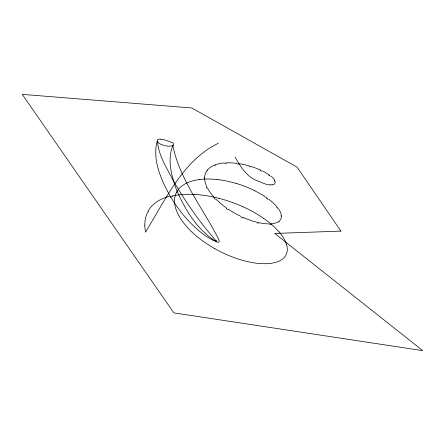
<?xml version="1.0" encoding="UTF-8"?>
<svg xmlns="http://www.w3.org/2000/svg" width="445" height="445" viewBox="0 0 445 445"><rect width="100%" height="100%" fill="white"/><g stroke="black" fill="none" stroke-linecap="round" stroke-linejoin="round"><path stroke-width="0.67" d="M172.96 145.977L172.96 145.632A3.015 1.257 20.7 0 0 172.955 145.498L173.745 144.375L173.233 143.123A0.918 0.384 20.7 0 0 173.005 142.94L169.094 141.46A5.785 2.381 20.6 0 1 168.683 141.299L164.405 139.813L160.712 139.157M172.96 146.132C180.008 180.064 202.87 208.254 218.345 238.553A23.585 11.815 22.8 0 1 219.124 240.801L219.14 241.29A4.495 2.236 23.5 0 1 218.929 241.98L218.59 242.225A1.329 0.662 23.7 0 1 218.15 242.269L217.855 242.236A2.854 1.418 23.6 0 1 216.737 241.896C197.441 230.343 185.153 209.868 176.437 189.692C171.692 176.114 166.986 159.978 172.705 146.032M144.786 225.248L145.02 220.881L145.888 216.776A74.754 41.652 24.4 0 1 148.363 211.214M204.422 178.601L204.466 177.494M172.916 145.548L172.727 145.982M157.591 140.047L157.207 141.026M157.168 141.115C152.29 159.555 160.784 179.023 169.506 195.021C177.082 207.932 186.472 219.869 197.747 229.754C202.136 233.519 206.797 237.052 211.976 239.66C212.588 240.3 218.517 242.297 216.509 240.701A1.63 0.812 23.6 0 1 216.259 240.584L215.575 240.167A2.436 1.207 23.6 0 1 215.169 239.861C199.182 221.31 184.97 201.162 172.849 179.875C166.714 167.776 158.62 155.594 157.519 141.755A16.81 7.031 20.8 0 1 157.602 141.221L157.814 141.465A24.047 9.99 21 0 0 158.075 142.161L158.57 142.923A2.976 1.252 20.3 0 1 158.821 143.095L158.882 143.14A6.297 2.631 20.4 0 0 161.363 144.497C164.956 145.877 169.245 147.045 172.944 145.448M207.053 170.785L207.726 169.99M278.386 222.083L279.076 221.538M210.457 147.579L218.389 143.162M210.157 147.779C185.037 163.549 170.257 190.315 155.572 215.141L145.626 232.179A84.244 46.986 24.2 0 1 144.764 225.242M214.256 165.668L215.419 165.229M170.168 197.035L172.643 196.445M272.385 184.859C273.987 184.853 275.728 183.44 274.927 181.732M224.731 163.432L226.194 163.348M269.714 224.391L271.083 224.313M270.582 184.964C265.37 184.925 260.915 181.849 256.086 180.336C246.369 176.148 240.027 166.119 235.16 157.146M236.935 163.882L238.503 164.105M256.559 222.722L258.378 223.151M249.283 166.513L250.769 166.964M241.157 217.149L243.115 218.039M260.325 170.619L261.549 171.197M226.155 208.455L227.923 209.673M268.808 175.358L269.642 175.953M266.588 198.375L268.135 199.488M214.017 197.953L215.308 199.31M276.712 207.326L277.591 208.421M206.513 187.161L207.164 188.474M281.062 215.497L281.162 216.398M148.157 211.114A76.496 42.481 23.6 0 1 169.389 196.267M172.193 196A74.732 40.361 20.6 0 1 194.498 194.448M194.465 194.432A73.692 38.303 19.4 0 1 219.035 198.37M219.023 198.325A72.463 35.889 18.8 0 1 243.031 206.819M243.065 206.797A71.272 33.408 19 0 1 263.841 218.54M263.913 218.545A70.093 31.117 19.7 0 1 279.043 231.895M279.115 231.923A68.931 29.231 21.1 0 1 286.658 244.984M286.702 245.011A67.801 27.924 22.8 0 1 285.545 255.747A66.706 27.284 24.6 0 1 275.755 262.339A65.638 27.306 26.4 0 1 258.767 263.468A64.586 27.896 27.9 0 1 237.302 258.734A63.546 28.881 28.9 0 1 214.879 248.733M214.891 248.722A62.506 30.038 29.1 0 1 195.16 234.971A61.449 31.106 28.6 0 1 181.187 219.535A60.37 31.84 27.3 0 1 174.829 204.678A59.268 32.034 25.3 0 1 176.526 192.307M176.504 192.301A58.128 31.567 23 0 1 185.454 183.713A56.966 30.416 20.6 0 1 199.916 179.491M199.861 179.463A55.781 28.641 18.7 0 1 217.777 179.63M217.733 179.591A54.579 26.416 17.4 0 1 236.734 183.624M236.74 183.59A53.372 23.969 17.1 0 1 254.507 190.599M254.473 190.66A52.237 21.594 17.6 0 1 267.289 198.253M268.93 199.421A51.047 19.474 19 0 1 277.38 207.398M278.292 208.544A49.879 17.856 21 0 1 281.351 215.591M281.418 216.493A48.727 16.882 23.4 0 1 278.837 221.415M278.108 221.916A47.604 16.599 26 0 1 270.504 223.857M269.158 223.885A46.497 16.96 28.3 0 1 257.883 222.467M256.148 222.027A45.401 17.839 30.1 0 1 243.048 217.383M241.179 216.515A44.316 19.029 31.1 0 1 228.324 209.256M226.594 208.071A43.221 20.275 31.1 0 1 215.942 199.193M214.629 197.841A42.119 21.321 29.9 0 1 207.704 188.541M207.003 187.217A41.001 21.911 27.6 0 1 204.65 178.673M204.633 177.544A39.861 21.883 24.4 0 1 206.936 170.719M207.537 169.89A38.698 21.143 20.8 0 1 213.912 165.395M215.002 164.917A37.519 19.713 17.4 0 1 224.375 162.97M225.793 162.848A36.329 17.717 14.9 0 1 236.801 163.337M238.381 163.521A35.127 15.358 13.6 0 1 249.562 166.03M251.147 166.486A33.92 12.899 13.7 0 1 261.031 170.346M262.461 170.986A32.724 10.636 15.2 0 1 269.759 175.363M270.877 176.092A31.495 8.744 18 0 1 274.877 180.509M274.393 180.403A30.599 7.66 21.3 0 1 275.038 181.771M272.24 184.77A32.379 7.865 27 0 1 270.399 184.842M157.636 139.763A6.286 2.626 20.4 0 1 160.684 139.185M340.898 231.116L274.754 233.453L422.75 350.632L173.867 312.88L22.25 94.368L191.834 107.985L297.093 167.159L340.898 231.116"/></g></svg>
